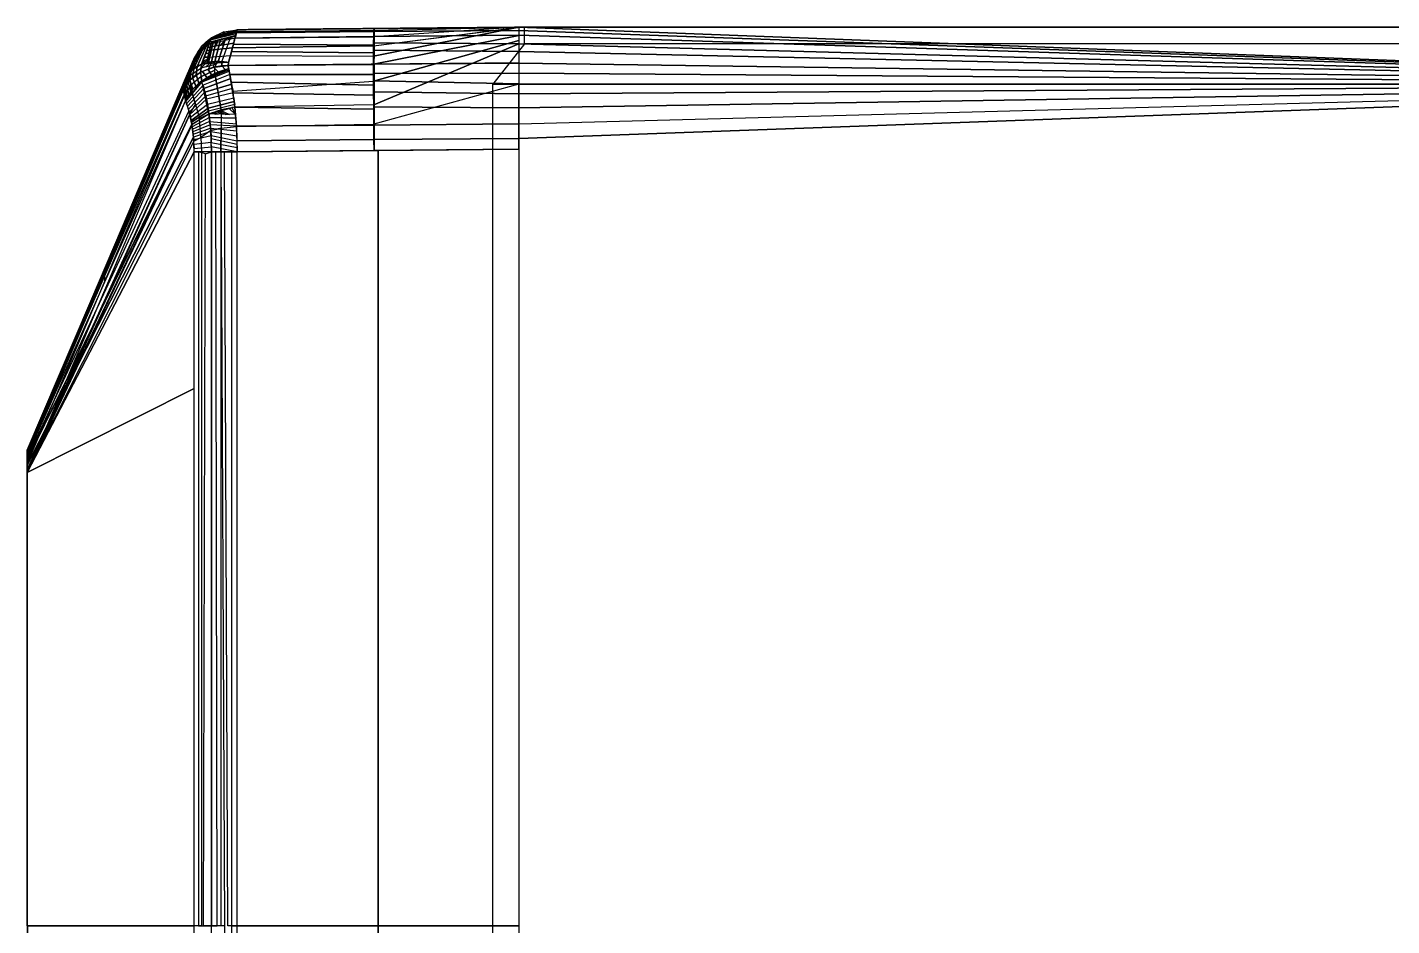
# Model space of a CAD drawing. Extents: x -229 to 199, y -36 to -26.
# Drawn here: x -228.58 to -221.37, y -30.88 to -26.13 of the extents above; entities that cross this region are included whole.
import ezdxf

# ---------------------------------------------------------------- set-up
doc = ezdxf.new("R2010")
doc.units = 0
doc.header["$MEASUREMENT"] = 0
doc.layers.add('IGES level 0', color=253, linetype='Continuous')

msp = doc.modelspace()

# ---------------------------------------------------------------- linework, layer by layer
for points in [[(-227.6106, -26.1946, -8.3889), (-227.6084, -26.1884, -8.4237), (-227.698, -26.294, -8.4704), (-227.6994, -26.2974, -8.4419)], [(-227.6084, -26.1884, -8.4237), (-227.6068, -26.1843, -8.4617), (-227.6976, -26.293, -8.4878), (-227.698, -26.294, -8.4704)], [(-227.6068, -26.1843, -8.4617), (-227.6062, -26.1828, -8.4959), (-227.6974, -26.2927, -8.5024), (-227.6976, -26.293, -8.4878)], [(-227.6062, -26.1828, -8.5025), (-227.6566, -26.2272, -8.5025), (-227.6567, -26.2274, -16.686), (-227.6062, -26.1828, -16.686)], [(-227.6062, -26.1828, -8.4959), (-227.6062, -26.1828, -8.5025), (-227.6566, -26.2272, -8.5025), (-227.6548, -26.2413, -8.4994)], [(-227.6197, -26.2193, -16.8858), (-227.6351, -26.2292, -16.8793), (-227.6213, -26.1937, -16.686), (-227.6062, -26.1828, -16.6864)], [(-227.4821, -26.186, -8.2663), (-227.6196, -26.2192, -8.3026), (-227.6146, -26.2054, -8.3447), (-227.4783, -26.172, -8.3136)], [(-227.4718, -26.1478, -16.7802), (-227.4781, -26.1712, -16.8807), (-227.6148, -26.206, -16.8458), (-227.6089, -26.19, -16.7751)], [(-227.4783, -26.172, -8.3136), (-227.4755, -26.1613, -8.3498), (-227.6106, -26.1946, -8.3889), (-227.6146, -26.2054, -8.3447)], [(-227.4755, -26.1613, -8.3498), (-227.4731, -26.1526, -8.3792), (-227.6084, -26.1884, -8.4237), (-227.6106, -26.1946, -8.3889)], [(-227.4706, -26.1438, -16.7478), (-227.4718, -26.1478, -16.7802), (-227.6089, -26.19, -16.7751), (-227.6079, -26.1855, -16.7389)], [(-227.4731, -26.1526, -8.3792), (-227.4722, -26.1495, -8.4112), (-227.6068, -26.1843, -8.4617), (-227.6084, -26.1884, -8.4237)], [(-227.4699, -26.1415, -16.7171), (-227.4706, -26.1438, -16.7478), (-227.6072, -26.1853, -16.7389), (-227.6064, -26.1833, -16.7096)], [(-227.4722, -26.1495, -8.4112), (-227.4712, -26.1459, -8.4488), (-227.6062, -26.1828, -8.4959), (-227.6068, -26.1843, -8.4617)], [(-227.541, -26.1518, -16.686), (-227.5335, -26.1609, -16.7136), (-227.6064, -26.1833, -16.7096), (-227.6062, -26.1828, -16.686)], [(-227.4712, -26.1459, -8.4488), (-227.4696, -26.1407, -8.5025), (-227.6062, -26.1828, -8.5025), (-227.6062, -26.1828, -8.4959)], [(-227.541, -26.1518, -16.686), (-227.6062, -26.1828, -16.686), (-227.6062, -26.1828, -8.5025), (-227.547, -26.1645, -8.5025)], [(-227.5323, -26.1885, -16.9128), (-227.5587, -26.1939, -16.9061), (-227.5887, -26.3092, -17.1013), (-227.5704, -26.3088, -17.109)], [(-227.5587, -26.1939, -16.9061), (-227.5821, -26.2013, -16.8993), (-227.5684, -26.1941, -16.8577), (-227.5489, -26.1892, -16.8627)], [(-227.5293, -26.1881, -8.2751), (-227.5731, -26.1982, -8.2865), (-227.5815, -26.2266, -8.2506), (-227.5569, -26.2224, -8.2415)], [(-227.508, -26.1861, -16.9178), (-227.5323, -26.1885, -16.9128), (-227.5704, -26.3088, -17.109), (-227.5521, -26.3096, -17.1156)], [(-227.5323, -26.1885, -16.9128), (-227.5587, -26.1939, -16.9061), (-227.5489, -26.1892, -16.8627), (-227.5293, -26.1842, -16.8676)], [(-227.4887, -26.2108, -8.2162), (-227.4822, -26.1863, -8.2653), (-227.5293, -26.1881, -8.2751), (-227.5569, -26.2224, -8.2415)], [(-227.5159, -26.3144, -17.1256), (-227.5521, -26.3096, -17.1156), (-227.508, -26.1861, -16.9178), (-227.4822, -26.1859, -16.9221)], [(-227.4696, -26.1407, -8.5028), (-227.547, -26.1645, -8.5025), (-227.541, -26.1518, -16.686), (-227.4696, -26.1407, -16.686)], [(-227.47, -26.1408, -16.686), (-227.4699, -26.1415, -16.7171), (-227.5335, -26.1609, -16.7136), (-227.541, -26.1518, -16.686)], [(-227.508, -26.1861, -16.9178), (-227.5323, -26.1885, -16.9128), (-227.5293, -26.1842, -16.8676), (-227.5061, -26.1783, -16.8736)], [(-227.4781, -26.1712, -16.8807), (-227.4821, -26.1859, -16.9221), (-227.508, -26.1861, -16.9178), (-227.5061, -26.1783, -16.8736)], [(-226.7488, -26.226, -8.165), (-226.7483, -26.1778, -8.2637), (-227.4821, -26.186, -8.2663), (-227.4953, -26.2357, -8.1661)], [(-226.7467, -26.1761, -16.92), (-226.7467, -26.2224, -17.0174), (-227.4907, -26.2178, -16.9906), (-227.4822, -26.1859, -16.9221)], [(-226.7467, -26.1507, -16.8355), (-226.7467, -26.1761, -16.92), (-227.4822, -26.1859, -16.9221), (-227.4745, -26.1575, -16.8313)], [(-226.7483, -26.1778, -8.2637), (-226.7476, -26.1451, -8.3795), (-227.4731, -26.1526, -8.3792), (-227.4821, -26.186, -8.2663)], [(-226.7467, -26.1344, -16.6923), (-226.7467, -26.1507, -16.8355), (-227.4745, -26.1578, -16.832), (-227.47, -26.1408, -16.686)], [(-226.7476, -26.1451, -8.3795), (-226.7467, -26.1344, -8.4961), (-227.4696, -26.1407, -8.5025), (-227.4731, -26.1526, -8.3792)], [(-226.7248, -26.1342, -16.6925), (-227.4696, -26.1407, -16.686), (-227.4696, -26.1407, -8.5025), (-226.7248, -26.1342, -8.5025)], [(-226.7492, -26.3234, -8.0399), (-226.749, -26.2801, -8.0878), (-225.9801, -26.1277, -8.1442), (-225.9801, -26.1717, -8.0382)], [(-226.7489, -26.4124, -7.9656), (-226.7492, -26.3234, -8.0399), (-225.9801, -26.1717, -8.0382), (-225.9801, -26.197, -7.977)], [(-226.749, -26.2801, -8.0878), (-226.7488, -26.225, -8.1665), (-225.9801, -26.1277, -8.2258), (-225.9801, -26.1277, -8.1442)], [(-225.9861, -26.1285, -8.2253), (-225.9801, -26.1277, -8.3793), (-226.7483, -26.1778, -8.2637), (-226.7488, -26.225, -8.1665)], [(-225.9801, -26.1692, -16.9267), (-225.9801, -26.2156, -17.0241), (-226.7487, -26.2095, -16.9943), (-226.7483, -26.1759, -16.92)], [(-226.7483, -26.1778, -8.2637), (-226.7476, -26.1451, -8.3795), (-225.9801, -26.1277, -8.4879), (-225.9801, -26.1277, -8.3793)], [(-225.9801, -26.1438, -16.8422), (-225.9801, -26.1692, -16.9267), (-226.7483, -26.1759, -16.92), (-226.7478, -26.1505, -16.8355)], [(-225.9801, -26.1277, -16.6923), (-225.9801, -26.1438, -16.8422), (-226.7478, -26.1505, -16.8355), (-226.7467, -26.1344, -16.6923)], [(-225.9801, -26.1277, -8.4895), (-226.7248, -26.1342, -8.496), (-226.7248, -26.1342, -16.6923), (-225.9801, -26.1277, -16.6923)], [(-225.9801, -26.1277, -16.6923), (-225.9812, -26.1438, -16.8422), (-218.0561, -26.4277, -17.3455), (-225.9801, -26.1277, -16.6923)], [(-217.9192, -26.1277, -8.1455), (-225.9506, -26.1277, -8.1455), (-225.9801, -26.1277, -16.6923), (-218.0561, -26.4277, -17.3455)], [(-225.9801, -26.1438, -16.8422), (-225.9801, -26.1692, -16.9267), (-218.0561, -26.4277, -17.3455), (-225.9801, -26.1438, -16.8422)], [(-225.9801, -26.1692, -16.9267), (-225.9801, -26.2156, -17.0241), (-218.0561, -26.4277, -17.3455), (-225.9801, -26.1692, -16.9267)], [(-225.9506, -26.2156, -7.9333), (-225.9506, -26.1277, -8.1455), (-217.9192, -26.1277, -8.1455), (-217.9192, -26.2156, -7.9333)], [(-227.669, -26.2587, -16.8619), (-227.6819, -26.2739, -16.8537), (-227.7245, -26.3691, -16.9908), (-227.7156, -26.3592, -17.0036)], [(-227.6541, -26.2442, -16.8702), (-227.669, -26.2587, -16.8619), (-227.7156, -26.3592, -17.0036), (-227.6996, -26.3455, -17.0229)], [(-227.6996, -26.3455, -8.1656), (-227.714, -26.3577, -8.1828), (-227.6736, -26.2638, -8.3294), (-227.6513, -26.2418, -8.3169)], [(-227.6146, -26.2054, -8.3447), (-227.6106, -26.1946, -8.3889), (-227.6994, -26.2974, -8.4419), (-227.7021, -26.3037, -8.4101)], [(-227.6351, -26.2292, -16.8793), (-227.6541, -26.2442, -16.8702), (-227.6996, -26.3455, -17.0229), (-227.682, -26.3342, -17.0406)], [(-227.6567, -26.2274, -16.686), (-227.6974, -26.2927, -16.686), (-227.6974, -26.2927, -8.5025), (-227.6566, -26.2272, -8.5025)], [(-227.6753, -26.266, -8.5009), (-227.6765, -26.2536, -8.5025), (-227.6974, -26.2927, -8.5025), (-227.6753, -26.266, -8.5009)], [(-227.6819, -26.2739, -16.8537), (-227.6937, -26.2908, -16.845), (-227.6815, -26.2672, -16.686), (-227.6697, -26.2482, -16.686)], [(-227.6199, -26.2199, -16.8874), (-227.6351, -26.2292, -16.8793), (-227.682, -26.3342, -17.0406), (-227.6582, -26.3232, -17.0604)], [(-227.6567, -26.2274, -16.686), (-227.6697, -26.2482, -16.686), (-227.6819, -26.2739, -16.8537), (-227.669, -26.2587, -16.8619)], [(-227.6548, -26.2413, -8.4994), (-227.6566, -26.2272, -8.5025), (-227.6765, -26.2536, -8.5025), (-227.6753, -26.266, -8.5009)], [(-227.6513, -26.2418, -8.3169), (-227.6736, -26.2638, -8.3294), (-227.6716, -26.2694, -8.3873), (-227.6478, -26.2427, -8.3695)], [(-227.6541, -26.2442, -16.8702), (-227.669, -26.2587, -16.8619), (-227.6567, -26.2274, -16.686), (-227.6382, -26.2081, -16.686)], [(-227.6199, -26.2199, -8.3011), (-227.6575, -26.3229, -8.1276), (-227.6311, -26.2504, -8.2335), (-227.6199, -26.2199, -8.3011)], [(-227.6351, -26.2292, -16.8793), (-227.6541, -26.2442, -16.8702), (-227.6382, -26.2081, -16.686), (-227.6213, -26.1937, -16.686)], [(-227.5062, -26.2773, -8.1062), (-227.4953, -26.2357, -8.1661), (-227.6311, -26.2504, -8.2335), (-227.6449, -26.2883, -8.1736)], [(-227.6088, -26.2132, -16.8901), (-227.6197, -26.2193, -16.8858), (-227.637, -26.2667, -16.9837), (-227.6204, -26.2653, -16.9864)], [(-227.5975, -26.2077, -16.8941), (-227.6088, -26.2132, -16.8901), (-227.6316, -26.3152, -17.0786), (-227.6214, -26.313, -17.0847)], [(-227.4953, -26.2357, -8.1661), (-227.4887, -26.2108, -8.2162), (-227.6251, -26.234, -8.2668), (-227.6311, -26.2504, -8.2335)], [(-227.5731, -26.1982, -8.2865), (-227.6196, -26.2192, -8.3026), (-227.6251, -26.234, -8.2668), (-227.5815, -26.2266, -8.2506)], [(-227.5821, -26.2013, -16.8993), (-227.5975, -26.2077, -16.8941), (-227.6214, -26.313, -17.0847), (-227.6068, -26.3108, -17.0926)], [(-227.6088, -26.2132, -16.8901), (-227.6197, -26.2193, -16.8858), (-227.6148, -26.206, -16.8458), (-227.5962, -26.2012, -16.8506)], [(-227.5975, -26.2077, -16.8941), (-227.6088, -26.2132, -16.8901), (-227.5962, -26.2012, -16.8506), (-227.5837, -26.198, -16.8538)], [(-227.5587, -26.1939, -16.9061), (-227.5821, -26.2013, -16.8993), (-227.6068, -26.3108, -17.0926), (-227.5887, -26.3092, -17.1013)], [(-226.7467, -26.2631, -17.0788), (-226.747, -26.3236, -17.1486), (-227.5179, -26.3301, -17.1418), (-227.5006, -26.2559, -17.053)], [(-226.749, -26.2801, -8.0878), (-226.7488, -26.225, -8.1665), (-227.4953, -26.2357, -8.1661), (-227.5062, -26.2773, -8.1062)], [(-226.7467, -26.2224, -17.0174), (-226.7467, -26.2631, -17.0788), (-227.5006, -26.2559, -17.053), (-227.4904, -26.2165, -16.9886)], [(-225.9801, -26.2563, -17.0855), (-225.9804, -26.3167, -17.1553), (-226.749, -26.3234, -17.1486), (-226.7489, -26.2479, -17.0578)], [(-226.7484, -26.5377, -7.898), (-226.7489, -26.4124, -7.9656), (-225.9801, -26.197, -7.977), (-225.9801, -26.2156, -7.9321)], [(-225.9801, -26.2156, -17.0241), (-225.9801, -26.2563, -17.0855), (-226.7489, -26.2479, -17.0578), (-226.7487, -26.2095, -16.9943)], [(-225.9801, -26.4277, -7.8442), (-226.7478, -26.6393, -7.8664), (-226.7484, -26.5377, -7.898), (-225.9801, -26.2156, -7.9321)], [(-218.0561, -26.4277, -7.8455), (-217.9192, -26.2156, -7.9333), (-225.9506, -26.2156, -7.9333), (-226.1191, -26.4277, -7.8455)], [(-225.9801, -26.2156, -17.0241), (-225.9801, -26.2563, -17.0855), (-218.0561, -26.4277, -17.3455), (-225.9801, -26.2156, -17.0241)], [(-225.9801, -26.2563, -17.0855), (-225.9801, -26.3167, -17.1553), (-218.0561, -26.4277, -17.3455), (-225.9801, -26.2563, -17.0855)], [(-227.7093, -26.3205, -16.8307), (-227.7002, -26.2992, -16.7573), (-227.7428, -26.3992, -16.7317), (-227.7429, -26.3993, -16.8126)], [(-227.7173, -26.3393, -16.8714), (-227.7093, -26.3205, -16.8307), (-227.7429, -26.3993, -16.8126), (-227.7429, -26.3993, -16.8491)], [(-227.7284, -26.3785, -8.2081), (-227.7428, -26.3992, -8.2333), (-227.7093, -26.3205, -8.3578), (-227.6931, -26.2899, -8.343)], [(-227.7003, -26.2995, -16.7582), (-227.6974, -26.2927, -16.686), (-227.7428, -26.3991, -16.6726), (-227.7428, -26.3992, -16.7317)], [(-227.6974, -26.2927, -16.686), (-227.7428, -26.3991, -16.6726), (-227.7405, -26.3912, -8.2426), (-227.6974, -26.2927, -8.5024)], [(-227.7093, -26.3205, -8.3578), (-227.719, -26.342, -8.3725), (-227.7405, -26.3912, -8.2426), (-227.7093, -26.3205, -8.3578)], [(-227.6937, -26.2908, -16.845), (-227.7016, -26.3058, -16.8386), (-227.7383, -26.3897, -16.9659), (-227.7323, -26.3796, -16.9778)], [(-227.6819, -26.2739, -16.8537), (-227.6937, -26.2908, -16.845), (-227.7323, -26.3796, -16.9778), (-227.7245, -26.3691, -16.9908)], [(-227.714, -26.3577, -8.1828), (-227.7284, -26.3785, -8.2081), (-227.6931, -26.2899, -8.343), (-227.6736, -26.2638, -8.3294)], [(-227.6994, -26.2974, -8.4419), (-227.7093, -26.3205, -8.3578), (-227.719, -26.342, -8.3725), (-227.706, -26.3123, -8.4508)], [(-227.7167, -26.3403, -16.8909), (-227.7113, -26.3281, -16.8724), (-227.7157, -26.3355, -16.8644), (-227.7189, -26.3431, -16.8783)], [(-227.6631, -26.3435, -8.1051), (-227.6575, -26.3229, -8.1276), (-227.714, -26.3577, -8.1828), (-227.7164, -26.3814, -8.152)], [(-227.7073, -26.3188, -16.8583), (-227.7016, -26.3058, -16.8386), (-227.7093, -26.3206, -16.8315), (-227.7127, -26.3286, -16.8501)], [(-227.6937, -26.2908, -16.845), (-227.7093, -26.3206, -16.8315), (-227.7058, -26.3124, -16.809), (-227.6906, -26.2848, -16.8048)], [(-227.6931, -26.2899, -8.343), (-227.7093, -26.3205, -8.3578), (-227.7021, -26.3037, -8.4101), (-227.6898, -26.2898, -8.4009)], [(-227.682, -26.3342, -17.0406), (-227.6996, -26.3455, -17.0229), (-227.7063, -26.3932, -17.0785), (-227.6872, -26.3787, -17.0928)], [(-227.6906, -26.2848, -16.8048), (-227.7058, -26.3124, -16.809), (-227.7026, -26.3048, -16.7821), (-227.6885, -26.2807, -16.777)], [(-227.6885, -26.2807, -16.777), (-227.7026, -26.3048, -16.7821), (-227.7002, -26.2992, -16.7573), (-227.6864, -26.2766, -16.7493)], [(-227.6864, -26.2766, -16.7493), (-227.7002, -26.2992, -16.7573), (-227.6989, -26.2961, -16.7368), (-227.685, -26.2738, -16.731)], [(-227.685, -26.2738, -16.731), (-227.6989, -26.2961, -16.7368), (-227.6981, -26.2943, -16.7212), (-227.6838, -26.2717, -16.7164)], [(-227.6838, -26.2717, -16.7164), (-227.6981, -26.2943, -16.7212), (-227.6976, -26.2932, -16.7052), (-227.6827, -26.2695, -16.702)], [(-227.6827, -26.2695, -16.702), (-227.6976, -26.2932, -16.7052), (-227.6974, -26.2927, -16.686), (-227.6815, -26.2672, -16.686)], [(-227.682, -26.3342, -17.0406), (-227.6872, -26.3788, -17.0929), (-227.6651, -26.3657, -17.1063), (-227.6575, -26.3229, -17.0609)], [(-227.6578, -26.3231, -17.0607), (-227.6651, -26.3656, -17.1062), (-227.5951, -26.3394, -17.1324), (-227.5887, -26.3092, -17.1013)], [(-227.6358, -26.3359, -8.0934), (-227.6631, -26.3435, -8.1051), (-227.6335, -26.3156, -8.1111), (-227.6068, -26.3108, -8.0958)], [(-227.6631, -26.3435, -8.1051), (-227.6575, -26.3229, -8.1276), (-227.6335, -26.3156, -8.1111), (-227.6631, -26.3435, -8.1051)], [(-227.6575, -26.3229, -17.0609), (-227.6435, -26.2835, -16.994), (-227.6407, -26.2767, -16.9991), (-227.6575, -26.3229, -17.0609)], [(-227.5159, -26.3144, -8.0629), (-227.6575, -26.3229, -8.1276), (-227.6449, -26.2883, -8.1736), (-227.5062, -26.2773, -8.1062)], [(-227.6294, -26.3053, -17.0603), (-227.6316, -26.3152, -17.0786), (-227.6575, -26.3229, -17.0609), (-227.6547, -26.3152, -17.0519)], [(-227.6277, -26.2979, -17.0466), (-227.6516, -26.3067, -17.0414), (-227.6547, -26.3152, -17.0519), (-227.6294, -26.3053, -17.0603)], [(-227.6249, -26.2853, -17.0235), (-227.6441, -26.286, -17.0135), (-227.6516, -26.3067, -17.0414), (-227.6277, -26.2979, -17.0466)], [(-227.6204, -26.2653, -16.9864), (-227.637, -26.2667, -16.9837), (-227.6441, -26.286, -17.0135), (-227.6249, -26.2853, -17.0235)], [(-227.5821, -26.3212, -8.0705), (-227.5774, -26.3088, -8.0823), (-227.6068, -26.3108, -8.0958), (-227.6358, -26.3359, -8.0934)], [(-227.5887, -26.3092, -17.1013), (-227.6068, -26.3108, -17.0926), (-227.6246, -26.3504, -17.1213), (-227.5951, -26.3394, -17.1324)], [(-227.5887, -26.3092, -17.1013), (-227.5521, -26.3096, -17.1156), (-227.5523, -26.3321, -17.1398), (-227.5951, -26.3394, -17.1324)], [(-227.5523, -26.3321, -17.1398), (-227.5951, -26.3394, -17.1324), (-227.5704, -26.363, -17.1632), (-227.5339, -26.3508, -17.1605)], [(-227.5179, -26.3301, -8.0467), (-227.5159, -26.3144, -8.0629), (-227.5768, -26.3088, -8.082), (-227.5893, -26.3383, -8.0546)], [(-227.5521, -26.3096, -17.1156), (-227.5159, -26.3144, -17.1256), (-227.5179, -26.3301, -17.1419), (-227.5523, -26.3321, -17.1398)], [(-227.5523, -26.3321, -17.1398), (-227.5339, -26.3508, -17.1605), (-227.5159, -26.3464, -17.1576), (-227.5179, -26.3301, -17.1419)], [(-226.7489, -26.4124, -7.9656), (-226.749, -26.3234, -8.0399), (-227.5179, -26.3301, -8.0467), (-227.4927, -26.466, -7.9427)], [(-226.7467, -26.3236, -17.1486), (-226.7467, -26.378, -17.1971), (-227.5086, -26.3781, -17.1854), (-227.5179, -26.3301, -17.1418)], [(-225.9801, -26.3167, -17.1553), (-225.9801, -26.3711, -17.2039), (-226.749, -26.3725, -17.1929), (-226.749, -26.3234, -17.1486)], [(-225.9801, -26.3167, -17.1553), (-225.9801, -26.3711, -17.2039), (-218.0561, -26.4277, -17.3455), (-225.9801, -26.3167, -17.1553)], [(-227.7502, -26.4217, -16.9803), (-227.7428, -26.3992, -16.9551), (-228.5801, -28.3642, -14.9902), (-228.5801, -28.3659, -15.0155)], [(-228.1701, -27.4101, -9.1838), (-228.1614, -27.3817, -9.2158), (-227.7428, -26.3992, -8.2333), (-227.7515, -26.4278, -8.2016)], [(-228.1388, -27.3285, -9.1626), (-227.7405, -26.3912, -8.2426), (-227.7429, -26.3994, -16.955), (-228.1388, -27.3285, -16.0259)], [(-227.715, -26.4338, -8.0964), (-227.7189, -26.405, -8.1213), (-227.7542, -26.4561, -8.1723), (-227.7507, -26.4896, -8.1401)], [(-227.7164, -26.3814, -8.152), (-227.7515, -26.4278, -8.2016), (-227.7541, -26.4559, -8.1724), (-227.7189, -26.405, -8.1212)], [(-227.7415, -26.3965, -16.9589), (-227.7428, -26.3992, -16.9551), (-227.754, -26.4555, -17.0162), (-227.7502, -26.4474, -17.0243)], [(-227.7383, -26.3897, -16.9659), (-227.7415, -26.3965, -16.9589), (-227.7502, -26.4474, -17.0243), (-227.7459, -26.4394, -17.0323)], [(-227.7428, -26.3992, -16.9551), (-227.7476, -26.4233, -16.9812), (-227.7502, -26.4216, -16.9803), (-227.7429, -26.3994, -16.955)], [(-227.7323, -26.3796, -16.9778), (-227.7383, -26.3897, -16.9659), (-227.7459, -26.4394, -17.0323), (-227.7386, -26.4286, -17.0431)], [(-227.7429, -26.3994, -16.955), (-227.7172, -26.3391, -16.8711), (-227.7429, -26.3993, -16.8491), (-227.7415, -26.3965, -16.9589)], [(-227.7383, -26.3897, -16.9659), (-227.7428, -26.3993, -16.9551), (-227.7369, -26.3854, -16.9395), (-227.7327, -26.3768, -16.9464)], [(-227.7245, -26.3691, -16.9908), (-227.7323, -26.3796, -16.9778), (-227.7386, -26.4286, -17.0431), (-227.73, -26.4169, -17.0548)], [(-227.7327, -26.3768, -16.9464), (-227.7271, -26.3641, -16.9271), (-227.729, -26.3668, -16.9158), (-227.7369, -26.3854, -16.9395)], [(-227.7156, -26.3592, -17.0036), (-227.7245, -26.3691, -16.9908), (-227.73, -26.4169, -17.0548), (-227.7206, -26.4065, -17.0652)], [(-227.7043, -26.4543, -17.1229), (-227.7162, -26.4695, -17.1118), (-227.73, -26.4169, -17.0548), (-227.7206, -26.4065, -17.0652)], [(-227.7219, -26.3522, -16.9089), (-227.7167, -26.3403, -16.8909), (-227.7189, -26.3431, -16.8783), (-227.7239, -26.3549, -16.8983)], [(-227.6996, -26.3455, -17.0229), (-227.7156, -26.3592, -17.0036), (-227.7206, -26.4065, -17.0652), (-227.7063, -26.3932, -17.0785)], [(-227.6894, -26.4384, -17.1334), (-227.7043, -26.4543, -17.1229), (-227.7206, -26.4065, -17.0652), (-227.7063, -26.3931, -17.0784)], [(-227.6651, -26.3657, -8.0822), (-227.6628, -26.3903, -8.0584), (-227.715, -26.4338, -8.0964), (-227.7189, -26.405, -8.1213)], [(-227.6575, -26.411, -8.0395), (-227.6629, -26.3903, -8.0584), (-227.715, -26.4338, -8.0964), (-227.7111, -26.4626, -8.0715)], [(-227.673, -26.4234, -17.1424), (-227.6894, -26.4384, -17.1334), (-227.7063, -26.3932, -17.0785), (-227.6872, -26.3788, -17.0929)], [(-227.6651, -26.3657, -17.1063), (-227.6575, -26.411, -17.149), (-227.6727, -26.4232, -17.1426), (-227.6872, -26.3788, -17.0929)], [(-227.5891, -26.3545, -8.0402), (-227.5893, -26.3383, -8.0546), (-227.6651, -26.3657, -8.0822), (-227.6628, -26.3903, -8.0584)], [(-227.6541, -26.3615, -17.1103), (-227.6651, -26.3656, -17.1062), (-227.6575, -26.411, -17.149), (-227.631, -26.393, -17.157)], [(-227.5891, -26.3545, -8.0402), (-227.6628, -26.3903, -8.0584), (-227.6575, -26.411, -8.0395), (-227.5887, -26.3706, -8.0257)], [(-227.5144, -26.3528, -17.1635), (-227.5159, -26.3464, -17.1576), (-227.6575, -26.411, -17.149), (-227.5144, -26.3528, -17.1635)], [(-227.5128, -26.3595, -17.1695), (-227.5144, -26.3528, -17.1635), (-227.6575, -26.411, -17.149), (-227.6558, -26.4167, -17.1539)], [(-227.5887, -26.3706, -8.0257), (-227.5542, -26.5646, -7.9093), (-227.6197, -26.5862, -7.9358), (-227.6575, -26.411, -8.0395)], [(-227.6246, -26.3504, -17.1213), (-227.6541, -26.3615, -17.1103), (-227.631, -26.393, -17.157), (-227.6068, -26.3793, -17.1612)], [(-227.5043, -26.3991, -17.2019), (-227.5086, -26.3781, -17.1854), (-227.6509, -26.4329, -17.1671), (-227.6459, -26.4513, -17.1808)], [(-227.5043, -26.3991, -17.2019), (-227.6459, -26.4513, -17.1808), (-227.6409, -26.4715, -17.1947), (-227.4989, -26.4279, -17.2224)], [(-227.5951, -26.3394, -17.1324), (-227.6246, -26.3504, -17.1213), (-227.6068, -26.3793, -17.1612), (-227.5704, -26.363, -17.1632)], [(-227.4821, -26.5497, -7.9025), (-227.5542, -26.5646, -7.9093), (-227.5887, -26.3706, -8.0257), (-227.5159, -26.3464, -8.0309)], [(-226.7467, -26.378, -17.1971), (-226.7467, -26.4337, -17.2369), (-227.5007, -26.4179, -17.2155), (-227.5086, -26.3781, -17.1854)], [(-225.9801, -26.3711, -17.2039), (-225.9801, -26.4268, -17.2436), (-226.7489, -26.4107, -17.2216), (-226.749, -26.3725, -17.1929)], [(-225.9806, -26.3711, -17.2038), (-225.9801, -26.4268, -17.2436), (-218.0561, -26.4277, -17.3455), (-225.9801, -26.3711, -17.2039)], [(-228.5801, -28.3694, -15.033), (-228.5801, -28.3659, -15.0155), (-227.7502, -26.4216, -16.9803), (-227.7544, -26.4564, -17.0156)], [(-227.7515, -26.4854, -17.0446), (-227.7541, -26.4556, -17.0163), (-228.5801, -28.3694, -15.033), (-228.5801, -28.3784, -15.0562)], [(-227.7542, -26.4559, -8.1724), (-227.7515, -26.4278, -8.2016), (-228.1701, -27.4101, -9.1838), (-228.1727, -27.4381, -9.1547)], [(-228.1698, -27.4686, -9.1254), (-228.1727, -27.4381, -9.1547), (-227.7542, -26.4561, -8.1723), (-227.7507, -26.4897, -8.1403)], [(-227.7502, -26.4474, -17.0243), (-227.754, -26.4555, -17.0161), (-227.7428, -26.5168, -17.0727), (-227.7395, -26.5087, -17.0799)], [(-227.7111, -26.4626, -8.0715), (-227.715, -26.4338, -8.0964), (-227.7507, -26.4896, -8.1401), (-227.7429, -26.517, -8.1159)], [(-227.7459, -26.4394, -17.0323), (-227.7502, -26.4474, -17.0242), (-227.7395, -26.5087, -17.08), (-227.7349, -26.4992, -17.0881)], [(-227.7386, -26.4286, -17.0431), (-227.7459, -26.4394, -17.0323), (-227.7349, -26.4992, -17.0881), (-227.7264, -26.4844, -17.1007)], [(-227.6558, -26.4167, -17.1539), (-227.6575, -26.411, -17.149), (-227.7428, -26.5169, -17.0727), (-227.7413, -26.5208, -17.0763)], [(-227.6904, -26.5366, -8.0238), (-227.7111, -26.4626, -8.0715), (-227.7428, -26.5169, -8.1158), (-227.7206, -26.5867, -8.0636)], [(-227.73, -26.4169, -17.0548), (-227.7386, -26.4286, -17.0431), (-227.7264, -26.4842, -17.1005), (-227.7162, -26.4695, -17.1118)], [(-227.6511, -26.433, -17.1671), (-227.6464, -26.4514, -17.1808), (-227.7334, -26.5456, -17.0948), (-227.7376, -26.5327, -17.0849)], [(-227.6409, -26.4715, -17.1947), (-227.6366, -26.4903, -17.2065), (-227.7237, -26.5764, -17.1177), (-227.7286, -26.5604, -17.1062)], [(-227.6197, -26.5861, -7.9358), (-227.6575, -26.411, -8.0395), (-227.7111, -26.4626, -8.0715), (-227.6698, -26.6106, -7.9761)], [(-227.6409, -26.4715, -17.1947), (-227.6366, -26.4902, -17.2065), (-227.4953, -26.4494, -17.236), (-227.4989, -26.4279, -17.2224)], [(-227.4953, -26.4494, -17.236), (-227.4914, -26.4748, -17.251), (-227.6328, -26.5084, -17.217), (-227.6366, -26.4903, -17.2065)], [(-227.6328, -26.5084, -17.217), (-227.6277, -26.535, -17.2308), (-227.4879, -26.5001, -17.2642), (-227.4914, -26.4748, -17.251)], [(-226.7467, -26.4337, -17.2369), (-226.7467, -26.4871, -17.2673), (-227.4916, -26.4748, -17.2509), (-227.5007, -26.4179, -17.2155)], [(-226.7467, -26.4871, -17.2673), (-226.7467, -26.5602, -17.299), (-227.4822, -26.5498, -17.286), (-227.4914, -26.4748, -17.251)], [(-225.9801, -26.4268, -17.2436), (-225.9801, -26.4803, -17.2741), (-226.7487, -26.4683, -17.2574), (-226.7489, -26.4107, -17.2216)], [(-225.9801, -26.4803, -17.2741), (-225.9801, -26.5534, -17.3057), (-226.7483, -26.5478, -17.2945), (-226.7487, -26.4683, -17.2575)], [(-225.9801, -26.7714, -7.8442), (-225.9801, -26.4277, -7.8442), (-226.7478, -26.6393, -7.8664), (-226.7467, -26.7796, -7.8509)], [(-218.7491, -35.3277, -7.8455), (-226.1191, -35.3277, -7.8455), (-226.1191, -26.4277, -7.8455), (-218.0561, -26.4277, -7.8455)], [(-218.7491, -35.3277, -17.3455), (-226.1191, -35.3277, -17.3455), (-226.1191, -26.4277, -17.3455), (-218.0561, -26.4277, -17.3455)], [(-225.9801, -26.4268, -17.2436), (-225.9801, -26.4802, -17.274), (-218.0561, -26.4277, -17.3455), (-225.9801, -26.4268, -17.2436)], [(-225.9801, -26.4803, -17.2741), (-225.9801, -26.5534, -17.3057), (-218.0561, -26.4277, -17.3455), (-225.9801, -26.4802, -17.274)], [(-225.9801, -26.5534, -17.3057), (-225.9801, -26.6387, -17.3301), (-218.0561, -26.4277, -17.3455), (-225.9801, -26.5534, -17.3057)], [(-225.9801, -26.6387, -17.3301), (-225.9801, -26.715, -17.3416), (-218.0561, -26.4277, -17.3455), (-225.9801, -26.715, -17.3416)], [(-228.5801, -28.4065, -15.088), (-228.5803, -28.3947, -15.0773), (-227.7428, -26.5169, -17.0727), (-227.7257, -26.5693, -17.113)], [(-227.7428, -26.5168, -8.1158), (-227.7206, -26.5867, -8.0636), (-228.5801, -28.4818, -10.0807), (-227.7429, -26.517, -8.1159)], [(-227.6366, -26.4903, -17.2065), (-227.6328, -26.5084, -17.217), (-227.7209, -26.5888, -17.1242), (-227.7237, -26.5764, -17.1177)], [(-227.7209, -26.5888, -17.1242), (-227.7179, -26.6024, -17.1313), (-227.6278, -26.535, -17.2308), (-227.6328, -26.5084, -17.217)], [(-227.6278, -26.535, -17.2308), (-227.6242, -26.5558, -17.2404), (-227.714, -26.6197, -17.1404), (-227.7179, -26.6024, -17.1313)], [(-227.4879, -26.5001, -17.2642), (-227.4856, -26.5192, -17.273), (-227.6242, -26.5558, -17.2404), (-227.6277, -26.535, -17.2308)], [(-227.4856, -26.5192, -17.273), (-227.4836, -26.5364, -17.2806), (-227.6219, -26.5708, -17.2467), (-227.6244, -26.5558, -17.2403)], [(-227.6222, -26.5708, -17.2466), (-227.6197, -26.5862, -17.2527), (-227.4822, -26.5488, -17.2856), (-227.4836, -26.5364, -17.2806)], [(-227.4822, -26.5498, -17.286), (-227.4986, -26.5526, -17.2857), (-227.4789, -26.5893, -17.298), (-227.4822, -26.5498, -17.286)], [(-226.7467, -26.5602, -17.299), (-226.7467, -26.6455, -17.3234), (-227.4739, -26.6505, -17.3166), (-227.4822, -26.5498, -17.286)], [(-226.7478, -26.6393, -7.8664), (-226.7484, -26.5377, -7.898), (-227.4821, -26.5497, -7.9025), (-227.4738, -26.6519, -7.8716)], [(-225.9801, -26.5534, -17.3057), (-225.9801, -26.6387, -17.3301), (-226.7477, -26.6454, -17.3234), (-226.7483, -26.5478, -17.2945)], [(-227.7095, -26.6398, -17.1509), (-227.7254, -26.5687, -17.1137), (-228.5801, -28.4065, -15.088), (-228.5801, -28.4158, -15.0936)], [(-227.7206, -26.5867, -8.0636), (-227.7093, -26.6413, -8.037), (-228.5801, -28.4681, -10.0812), (-227.7206, -26.5867, -8.0636)], [(-227.6244, -26.5558, -17.2403), (-227.6222, -26.5708, -17.2466), (-227.7117, -26.63, -17.1458), (-227.714, -26.6197, -17.1404)], [(-227.6222, -26.5708, -17.2466), (-227.6197, -26.5862, -17.2527), (-227.7093, -26.6413, -17.1515), (-227.7117, -26.63, -17.1458)], [(-227.6196, -26.5861, -17.2528), (-227.6174, -26.6043, -17.2591), (-227.7076, -26.6547, -17.1555), (-227.7094, -26.6414, -17.1513)], [(-227.7076, -26.6547, -17.1555), (-227.7061, -26.6663, -17.1589), (-227.615, -26.6249, -17.2656), (-227.6174, -26.6043, -17.2591)], [(-227.6105, -26.6742, -7.9106), (-227.6632, -26.7111, -7.9587), (-227.6698, -26.6106, -7.9761), (-227.6197, -26.5861, -7.9358)], [(-227.6196, -26.5861, -7.9357), (-227.5542, -26.5646, -7.9093), (-227.5556, -26.6617, -7.8939), (-227.6105, -26.6742, -7.9106)], [(-227.5957, -26.5796, -17.2584), (-227.6196, -26.5861, -17.2528), (-227.6039, -26.5801, -17.2612), (-227.5957, -26.5796, -17.2584)], [(-227.6039, -26.5801, -17.2612), (-227.5857, -26.5869, -17.2637), (-227.6196, -26.5861, -17.2528), (-227.6039, -26.5801, -17.2612)], [(-227.6196, -26.5861, -17.2528), (-227.6174, -26.6043, -17.2591), (-227.4773, -26.6088, -17.3039), (-227.4789, -26.5893, -17.298)], [(-227.6171, -26.6043, -17.2592), (-227.6151, -26.625, -17.2655), (-227.4747, -26.6384, -17.3136), (-227.4767, -26.6086, -17.3061)], [(-227.5834, -26.5763, -17.2614), (-227.5957, -26.5796, -17.2584), (-227.6039, -26.5801, -17.2612), (-227.5947, -26.5769, -17.2655)], [(-227.5947, -26.5769, -17.2655), (-227.5702, -26.5872, -17.2687), (-227.5857, -26.5869, -17.2637), (-227.6039, -26.5801, -17.2612)], [(-227.5566, -26.569, -17.2678), (-227.5709, -26.5693, -17.2745), (-227.5835, -26.5731, -17.2701), (-227.5704, -26.5728, -17.2645)], [(-227.5835, -26.5731, -17.2701), (-227.5709, -26.5693, -17.2745), (-227.5296, -26.5882, -17.2817), (-227.5493, -26.5877, -17.2754)], [(-227.5709, -26.5693, -17.2745), (-227.5595, -26.566, -17.2778), (-227.5113, -26.5886, -17.2876), (-227.5296, -26.5882, -17.2817)], [(-227.5151, -26.5555, -17.2854), (-227.5048, -26.5549, -17.2802), (-227.5416, -26.5649, -17.2714), (-227.5595, -26.566, -17.2778)], [(-227.5151, -26.5555, -17.2854), (-227.4986, -26.5526, -17.2857), (-227.4789, -26.5893, -17.298), (-227.5151, -26.5555, -17.2854)], [(-227.7095, -26.6398, -8.0376), (-227.6994, -26.7298, -8.0136), (-228.5801, -28.4818, -10.0807), (-227.709, -26.6427, -8.0364)], [(-227.7007, -26.7093, -17.1717), (-227.7093, -26.6413, -17.1515), (-228.5801, -28.4158, -15.0936), (-228.5801, -28.4428, -15.1036)], [(-227.615, -26.6249, -17.2656), (-227.6131, -26.6434, -17.2708), (-227.7043, -26.6807, -17.1632), (-227.7061, -26.6663, -17.1589)], [(-227.7043, -26.6807, -17.1632), (-227.7027, -26.6935, -17.167), (-227.6115, -26.6615, -17.2752), (-227.6131, -26.6434, -17.2708)], [(-227.6117, -26.6616, -17.2749), (-227.6101, -26.6795, -17.2789), (-227.7007, -26.7093, -17.1717), (-227.7027, -26.6935, -17.167)], [(-227.7007, -26.7093, -17.1717), (-227.7001, -26.7217, -17.1729), (-227.6088, -26.6992, -17.2824), (-227.6101, -26.6795, -17.2789)], [(-227.6131, -26.6434, -17.2708), (-227.6117, -26.6616, -17.2749), (-227.4728, -26.6744, -17.3203), (-227.4739, -26.6505, -17.3166)], [(-227.6105, -26.6742, -7.9106), (-227.5556, -26.6617, -7.8939), (-227.5568, -26.7859, -7.8738), (-227.6062, -26.7859, -7.8993)], [(-227.6102, -26.6796, -17.2788), (-227.6088, -26.6992, -17.2824), (-227.4705, -26.7273, -17.3285), (-227.4716, -26.7025, -17.3247)], [(-227.5556, -26.6617, -7.8939), (-227.4738, -26.6519, -7.8716), (-227.4702, -26.7859, -7.8572), (-227.5568, -26.7859, -7.8738)], [(-226.7467, -26.6455, -17.3234), (-226.7467, -26.7218, -17.3349), (-227.4705, -26.7273, -17.3285), (-227.4739, -26.6505, -17.3166)], [(-225.9801, -26.6387, -17.3301), (-225.9801, -26.715, -17.3416), (-226.7472, -26.7217, -17.3349), (-226.7477, -26.6454, -17.3234)], [(-227.6974, -26.7859, -17.1793), (-227.7007, -26.7093, -17.1717), (-228.5801, -28.4428, -15.1036), (-228.5801, -28.4818, -15.1078)], [(-227.6088, -26.6992, -17.2824), (-227.6071, -26.736, -17.2869), (-227.6991, -26.7476, -17.1755), (-227.7001, -26.7217, -17.1729)], [(-227.6632, -26.7111, -7.9587), (-227.6582, -26.7859, -7.9457), (-227.6974, -26.7859, -8.0092), (-227.6992, -26.7297, -8.0133)], [(-227.6991, -26.7476, -17.1755), (-227.6982, -26.769, -17.1776), (-227.6065, -26.7594, -17.2886), (-227.6071, -26.736, -17.2869)], [(-227.6065, -26.7594, -17.2886), (-227.6062, -26.7859, -17.2892), (-227.6974, -26.7859, -17.1793), (-227.6982, -26.769, -17.1776)], [(-227.608, -26.7176, -17.2847), (-227.6071, -26.736, -17.2869), (-227.47, -26.7638, -17.3302), (-227.4702, -26.7473, -17.3294)], [(-227.6065, -26.7594, -17.2886), (-227.6062, -26.7859, -17.2892), (-227.4696, -26.7865, -17.3312), (-227.6065, -26.7594, -17.2886)], [(-226.7467, -26.7218, -17.3349), (-226.7467, -26.7798, -17.3375), (-227.4696, -26.7865, -17.3312), (-227.4705, -26.7273, -17.3285)], [(-225.9801, -26.715, -17.3416), (-225.9801, -26.7729, -17.3442), (-226.7467, -26.7796, -17.3376), (-226.7472, -26.7217, -17.3349)], [(-228.5801, -28.4818, -10.0807), (-227.6974, -28.0371, -8.0092), (-227.6974, -26.7859, -8.0092), (-228.5801, -28.4818, -10.0807)], [(-227.6974, -26.7859, -17.1793), (-228.5801, -28.4818, -15.1078), (-228.5801, -30.8777, -15.1078), (-227.6974, -30.8777, -17.1793)], [(-227.6582, -30.8777, -7.9457), (-227.6974, -30.8777, -8.0092), (-227.6974, -26.7859, -8.0092), (-227.6582, -26.7859, -7.9457)], [(-227.6741, -30.8777, -17.2219), (-227.6482, -30.8777, -17.254), (-227.6386, -26.7964, -17.251), (-227.6741, -26.7859, -17.2219)], [(-227.6062, -26.7859, -7.8993), (-227.6582, -26.7859, -7.9457), (-227.6582, -30.8777, -7.9457), (-227.6062, -30.8777, -7.8993)], [(-227.6386, -26.7964, -17.251), (-227.6062, -26.7859, -17.2892), (-227.6062, -30.8777, -17.2892), (-227.6482, -30.8776, -17.254)], [(-227.5367, -30.8781, -7.867), (-227.6062, -30.8777, -7.8993), (-227.6062, -26.7859, -7.8993), (-227.5568, -26.7859, -7.8738)], [(-227.6062, -30.8776, -17.2892), (-227.5763, -30.8777, -17.3063), (-227.5827, -26.7859, -17.3031), (-227.6062, -26.7865, -17.2892)], [(-227.5827, -26.7859, -17.3031), (-227.5568, -26.7859, -17.3147), (-227.5568, -30.8777, -17.3147), (-227.5763, -30.8777, -17.3063)], [(-227.5374, -26.7859, -17.3213), (-227.5003, -26.7859, -17.3291), (-227.5003, -30.8777, -17.3291), (-227.5205, -30.8777, -17.3256)], [(-227.4907, -26.7859, -17.3302), (-227.5003, -26.7859, -17.3291), (-227.5001, -26.7864, -17.3219), (-227.4918, -26.7864, -17.3245)], [(-227.5003, -30.8777, -17.3291), (-227.4696, -30.8777, -17.3312), (-227.4696, -26.7865, -17.3312), (-227.5003, -26.7859, -17.3291)], [(-227.4795, -26.7859, -17.331), (-227.4907, -26.7859, -17.3302), (-227.4918, -26.7864, -17.3245), (-227.4838, -26.7864, -17.3269)], [(-227.4696, -26.7865, -17.3312), (-227.4795, -26.7859, -17.331), (-227.4838, -26.7864, -17.3269), (-227.4696, -26.7865, -17.3312)], [(-227.4696, -26.7859, -7.8572), (-225.9801, -26.7714, -7.8442), (-225.9801, -30.8777, -7.8442), (-227.4696, -30.8777, -7.8572)], [(-228.1388, -27.3285, -9.1626), (-228.5801, -28.3642, -10.1983), (-228.5801, -28.3642, -14.9902), (-228.1388, -27.3285, -16.0259)], [(-228.5801, -28.3737, -10.1425), (-228.5801, -28.3642, -10.1983), (-228.1614, -27.3817, -9.2158), (-228.17, -27.41, -9.1838)], [(-228.5801, -28.4336, -10.0875), (-228.5803, -28.3947, -10.1112), (-228.1727, -27.4383, -9.1545), (-228.1699, -27.4687, -9.1255)], [(-228.5801, -28.4818, -10.0807), (-228.5801, -30.8777, -10.0807), (-227.6974, -30.8777, -8.0092), (-227.6974, -28.0371, -8.0092)], [(-228.5801, -28.4159, -15.0934), (-228.5801, -28.4065, -15.088), (-228.5801, -28.3737, -10.1425), (-228.5803, -28.3947, -10.1112)], [(-228.5801, -28.4336, -10.0875), (-228.5803, -28.3947, -10.1112), (-228.5801, -28.4158, -15.0936), (-228.5801, -28.4428, -15.1036)], [(-228.5801, -28.3642, -10.1983), (-228.5801, -28.3742, -10.2088), (-228.5801, -28.3694, -15.033), (-228.5801, -28.3642, -14.9902)], [(-228.5801, -28.4818, -15.1078), (-228.5801, -28.4428, -15.1036), (-228.5801, -28.4336, -10.0875), (-228.5801, -28.4818, -10.0807)], [(-228.5801, -28.4818, -10.0807), (-228.5801, -28.4818, -15.1078), (-228.5801, -30.8777, -15.1078), (-228.5801, -30.8777, -10.0807)], [(-228.5801, -30.8777, -10.0807), (-228.58, -33.2736, -10.0807), (-228.58, -33.2736, -15.1078), (-228.58, -30.8777, -15.1078)], [(-227.6974, -33.7184, -8.0092), (-227.6974, -30.8777, -8.0092), (-228.58, -30.8777, -10.0807), (-228.58, -33.2736, -10.0807)], [(-227.6974, -30.8777, -17.1793), (-228.58, -30.8777, -15.1078), (-228.58, -33.2736, -15.1078), (-227.6974, -34.9695, -17.1793)], [(-227.5568, -34.9695, -7.8738), (-227.6061, -34.9695, -7.8993), (-227.6061, -30.8777, -7.8993), (-227.5367, -30.8774, -7.867)], [(-227.5002, -34.9695, -17.3291), (-227.4696, -34.969, -17.3312), (-227.4696, -30.8777, -17.3312), (-227.5002, -30.8777, -17.3291)], [(-227.4696, -30.8777, -7.8572), (-225.9801, -30.8777, -7.8442), (-225.98, -34.9841, -7.8442), (-227.4696, -34.9695, -7.8572)]]:
    msp.add_3dface(points)
at = {"layer": 'IGES level 0', "extrusion": (0.968285, -0.249825, 0.003266)}
msp.add_open_spline([(-227.5159, -26.3144, -8.0629), (-227.4869, -26.2035, -8.1813), (-227.4702, -26.1407, -8.3402), (-227.4696, -26.1407, -8.5025)], degree=3, dxfattribs=at)
msp.add_rational_spline([(-227.4696, -26.1407, -8.5025), (-227.4702, -26.1407, -8.3372), (-227.4864, -26.2014, -8.1835), (-227.5159, -26.3144, -8.0629)], [1, 0.953636413166, 0.953636413166, 1], degree=3, dxfattribs=at)
at = {"layer": 'IGES level 0', "extrusion": (-0.008727, 0.999962, 0)}
for points in [[(-225.9801, -26.1277, -8.4895), (-226.7248, -26.1342, -8.496), (-227.4696, -26.1407, -8.5025)], [(-227.4696, -26.1407, -8.5025), (-226.7248, -26.1342, -8.496), (-225.9801, -26.1277, -8.4895)]]:
    msp.add_open_spline(points, degree=2, dxfattribs=at)
at = {"layer": 'IGES level 0', "extrusion": (-0.999924, -0.008726, 0.008726)}
msp.add_rational_spline([(-226.7467, -26.1344, -16.6923), (-226.75, -26.1344, -17.0703), (-226.75, -26.4017, -17.3375), (-226.7467, -26.7796, -17.3376)], [1, 0.804755803081, 0.804755803081, 1], degree=3, dxfattribs=at)
at = {"layer": 'IGES level 0', "extrusion": (-0.000759209, 0.707166, -0.707047)}
msp.add_rational_spline([(-227.7541, -26.4561, -8.1723), (-227.7012, -26.3319, -8.0481), (-227.5179, -26.3302, -8.0466)], [1, 0.806314935598, 1], degree=2, dxfattribs=at)
at = {"layer": 'IGES level 0', "extrusion": (-0.279983, -0.657126, -0.699853)}
for points in [[(-227.5159, -26.3144, -17.1256), (-227.6924, -26.2809, -17.0865), (-227.7428, -26.3992, -16.9551)], [(-227.7428, -26.3992, -16.9551), (-227.6924, -26.2809, -17.0865), (-227.5159, -26.3144, -17.1256)]]:
    msp.add_rational_spline(points, [1, 0.805618422389, 1], degree=2, dxfattribs=at)
at = {"layer": 'IGES level 0', "extrusion": (0.008727, -0.999962, 0)}
msp.add_open_spline([(-225.9804, -26.3167, -17.1553), (-226.7492, -26.3234, -17.1486), (-227.5179, -26.3301, -17.1419)], degree=2, dxfattribs=at)
at = {"layer": 'IGES level 0'}
for points in [[(-226.7248, -34.976, -17.3377), (-226.7248, -30.8777, -17.3377), (-226.7248, -26.7794, -17.3377)], [(-226.7248, -26.7794, -17.3377), (-226.7248, -30.8777, -17.3377), (-226.7248, -34.976, -17.3377)]]:
    msp.add_open_spline(points, degree=2, dxfattribs=at)
at = {"layer": 'IGES level 0', "extrusion": (1, 0, 0)}
msp.add_open_spline([(-228.5801, -30.8777, -15.1078), (-228.5801, -30.8777, -12.5942), (-228.5801, -30.8777, -10.0807)], degree=2, dxfattribs=at)

doc.saveas('drawing.dxf')
